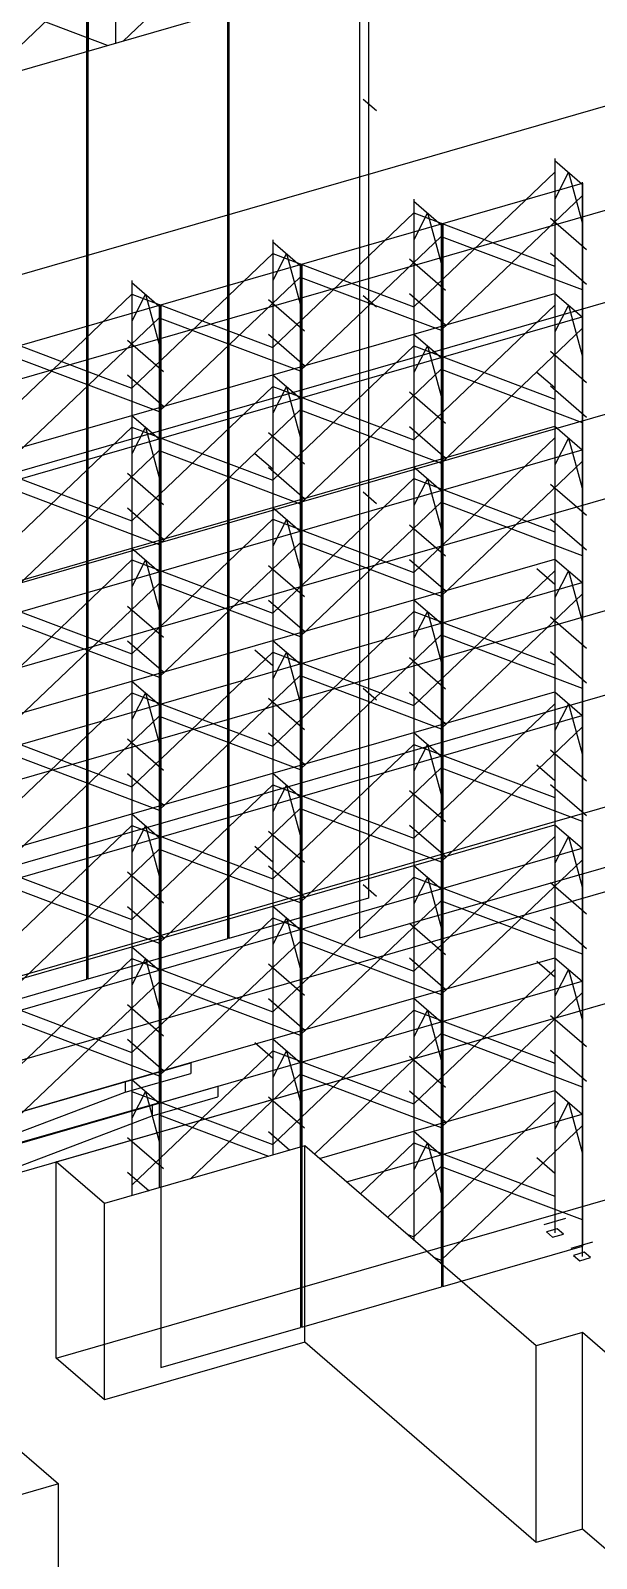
# Model space of a CAD drawing. Units: millimetres at full size, sheet at 1:250. Extents: x -35388 to 36956, y -20582 to 22579.
# Drawn here: x -22945 to -16588, y -5168 to 12013 of the extents above; entities that cross this region are included whole.
import ezdxf

# ---------------------------------------------------------------- set-up
doc = ezdxf.new("R2010")
doc.units = ezdxf.units.MM
doc.header["$LTSCALE"] = 250
for name, color, linetype in [('0-1_GAIKEI', 4, 'Continuous'), ('0-2_KABETUNAGI', 2, 'Continuous'), ('0-3_NET', 3, 'Continuous'), ('0-5_TATEWAKU', 7, 'Continuous'), ('0-6_BRES', 4, 'Continuous'), ('0-7_NUNOITA', 1, 'Continuous'), ('0-A_ENDSTOPPER', 6, 'Continuous'), ('0-B_JKBASE', 6, 'Continuous'), ('0-C_HARIWAKU', 6, 'Continuous')]:
    doc.layers.add(name, color=color, linetype=linetype)

msp = doc.modelspace()

# ---------------------------------------------------------------- linework, layer by layer
at = {"layer": '0-1_GAIKEI'}
for p, q in [((4826.3, 19611), (-29814.7, 9611)), ((4826.3, 17316), (-29814.7, 7316)), ((4826.3, 17316), (-29814.7, 7316)), ((-26814.7, 7012.9), (7826.3, 17012.9)), ((4826.3, 15107.6), (-29814.7, 5107.6)), ((4826.3, 15107.6), (-29814.7, 5107.6)), ((-26814.7, 4717.9), (7826.3, 14717.9)), ((-26814.7, 4717.9), (7826.3, 14717.9)), ((4826.3, 12899.3), (-29814.7, 2899.3)), ((4826.3, 12899.3), (-29814.7, 2899.3)), ((-26814.7, 2509.5), (7826.3, 12509.5)), ((-26814.7, 2509.5), (7826.3, 12509.5)), ((4826.3, 10690.9), (-29814.7, 690.9)), ((4826.3, 10690.9), (-29814.7, 690.9)), ((-26814.7, 301.2), (7826.3, 10301.2)), ((-26814.7, 301.2), (7826.3, 10301.2)), ((4826.3, 8482.5), (-29814.7, -1517.5)), ((-26814.7, -1907.2), (7826.3, 8092.8)), ((-22657.8, -707.2), (7826.3, 8092.8)), ((-22657.8, -2915.5), (7826.3, 5884.5)), ((-19863.7, -527), (-22115.3, -1177)), ((-17263.7, -2778.7), (-19863.7, -527)), ((-19863.7, -2735.4), (-19863.7, -527)), ((-19863.7, -2735.4), (-19863.7, -527)), ((-22115.3, -1177), (-22657.8, -707.2)), ((-22657.8, -2915.5), (-22657.8, -707.2)), ((-22657.8, -2915.5), (-22657.8, -707.2)), ((-22115.3, -3385.4), (-22115.3, -1177)), ((-22115.3, -3385.4), (-22115.3, -1177)), ((-25775.5, -1607.2), (-22633, -4328.7)), ((-19863.7, -2735.4), (-22115.3, -3385.4)), ((-17263.7, -4987), (-19863.7, -2735.4)), ((-16744, -2628.7), (-17263.7, -2778.7)), ((-7544, -10596.1), (-16744, -2628.7)), ((-16744, -4837), (-16744, -2628.7)), ((-16744, -4837), (-16744, -2628.7)), ((-22115.3, -3385.4), (-22657.8, -2915.5)), ((-17263.7, -4987), (-17263.7, -2778.7)), ((-17263.7, -4987), (-17263.7, -2778.7)), ((-22633, -4328.7), (-26270.3, -5378.7)), ((-22633, -6537), (-22633, -4328.7)), ((-22633, -6537), (-22633, -4328.7)), ((-16744, -4837), (-17263.7, -4987)), ((-7544, -12804.5), (-16744, -4837))]:
    msp.add_line(p, q, dxfattribs=at)
at = {"layer": '0-2_KABETUNAGI'}
for p, q in [((-19210.2, 11243.3), (-19060.2, 11113.4)), ((-19210.2, 9034.9), (-19060.2, 8905)), ((-17054.3, 7993.9), (-17257.3, 8169.7)), ((-20222.2, 7079.4), (-20425.2, 7255.2)), ((-19210.2, 6826.5), (-19060.2, 6696.6)), ((-17054.3, 5785.6), (-17257.3, 5961.4)), ((-20222.2, 4871.1), (-20425.2, 5046.9)), ((-19210.2, 4618.2), (-19060.2, 4488.3)), ((-17054.3, 3577.2), (-17257.3, 3753)), ((-20222.2, 2662.7), (-20425.2, 2838.5)), ((-19210.2, 2409.8), (-19060.2, 2279.9)), ((-17054.3, 1368.8), (-17257.3, 1544.6)), ((-20222.2, 454.3), (-20425.2, 630.1)), ((-17054.3, -839.5), (-17257.3, -663.7))]:
    msp.add_line(p, q, dxfattribs=at)
at = {"layer": '0-3_NET'}
for p, q in [((-19149.5, 14206.4), (-19149.5, 2255.3)), ((-19250.1, 13995), (-19250.1, 1805.7)), ((-20733.4, 13749.2), (-20733.4, 1798)), ((-20716.1, 13754.2), (-20716.1, 1803)), ((-22317.4, 13291.9), (-22317.4, 1340.8)), ((-22300.1, 13296.9), (-22300.1, 1345.8)), ((-18312.1, 9843.2), (-16745.4, 10295.5)), ((-16745.4, 10295.5), (-16745.4, -1655.7)), ((-19896, 9386), (-18329.4, 9838.2)), ((-18329.4, 9838.2), (-18329.4, -2112.9)), ((-18312.1, 9843.2), (-18312.1, -2107.9)), ((-21480, 8928.7), (-19913.4, 9381)), ((-19913.4, 9381), (-19913.4, -2570.2)), ((-19896, 9386), (-19896, -2565.2)), ((-23064, 8471.5), (-21497.3, 8923.7)), ((-21497.3, 8923.7), (-21497.3, -39.6)), ((-21480, 8928.7), (-21480, -3022.4)), ((4621.9, 8696.9), (-19250.1, 1805.7)), ((-19149.5, 2255.3), (-20716.1, 1803)), ((-20733.4, 1798), (-22300.1, 1345.8)), ((-22317.4, 1340.8), (-23884, 888.5)), ((-23064, -491.9), (-21497.3, -39.6)), ((-18312.1, -2107.9), (-16745.4, -1655.7)), ((-19896, -2565.2), (-18329.4, -2112.9)), ((-21480, -3022.4), (-19913.4, -2570.2))]:
    msp.add_line(p, q, dxfattribs=at)
at = {"layer": '0-5_TATEWAKU'}
for p, q in [((-22296.2, 13283.6), (-22296.2, 11789.7)), ((-21991.2, 13019.5), (-21991.2, 11869.4)), ((-22296.2, 11789.7), (-22296.2, 11781.4)), ((-17054.3, 10573), (-17054.3, 9079.1)), ((-17054.3, 10551.3), (-16749.3, 10287.2)), ((-16901.8, 10419.2), (-17054.3, 10118.3)), ((-16901.8, 10419.2), (-16749.3, 9854.2)), ((-16749.3, 10308.8), (-16749.3, 8814.9)), ((-18638.2, 10115.7), (-18638.2, 8621.8)), ((-18638.2, 10094.1), (-18333.2, 9829.9)), ((-18485.7, 9962), (-18638.2, 9661)), ((-18485.7, 9962), (-18333.2, 9396.9)), ((-18333.2, 9851.6), (-18333.2, 8357.7)), ((-20222.2, 9658.5), (-20222.2, 8164.6)), ((-20222.2, 9636.8), (-19917.2, 9372.7)), ((-20069.7, 9504.7), (-20222.2, 9203.8)), ((-20069.7, 9504.7), (-19917.2, 8939.7)), ((-19917.2, 9394.3), (-19917.2, 7900.4)), ((-21806.2, 9201.2), (-21806.2, 7707.3)), ((-21806.2, 9179.6), (-21501.2, 8915.4)), ((-21653.7, 9047.5), (-21806.2, 8746.5)), ((-21653.7, 9047.5), (-21501.2, 8482.4)), ((-21501.2, 8937.1), (-21501.2, 7443.2)), ((-17054.3, 9079.1), (-17054.3, 7585.2)), ((-17054.3, 9057.4), (-16749.3, 8793.3)), ((-16901.8, 8925.3), (-17054.3, 8624.4)), ((-16901.8, 8925.3), (-16749.3, 8360.3)), ((-16749.3, 8814.9), (-16749.3, 7321)), ((-18638.2, 8621.8), (-18638.2, 7127.9)), ((-18638.2, 8600.2), (-18333.2, 8336)), ((-18485.7, 8468.1), (-18638.2, 8167.1)), ((-18485.7, 8468.1), (-18333.2, 7903)), ((-18333.2, 8357.7), (-18333.2, 6863.8)), ((-20222.2, 8164.6), (-20222.2, 6670.7)), ((-20222.2, 8142.9), (-19917.2, 7878.8)), ((-20069.7, 8010.8), (-20222.2, 7709.9)), ((-20069.7, 8010.8), (-19917.2, 7445.8)), ((-19917.2, 7900.4), (-19917.2, 6406.5)), ((-21806.2, 7707.3), (-21806.2, 6213.4)), ((-21806.2, 7685.7), (-21501.2, 7421.5)), ((-17054.3, 7585.2), (-17054.3, 6091.3)), ((-17054.3, 7563.5), (-16749.3, 7299.4)), ((-21653.7, 7553.6), (-21806.2, 7252.6)), ((-21653.7, 7553.6), (-21501.2, 6988.5)), ((-21501.2, 7443.2), (-21501.2, 5949.3)), ((-16901.8, 7431.4), (-17054.3, 7130.5)), ((-16901.8, 7431.4), (-16749.3, 6866.4)), ((-16749.3, 7321), (-16749.3, 5827.1)), ((-18638.2, 7127.9), (-18638.2, 5634)), ((-18638.2, 7106.3), (-18333.2, 6842.1)), ((-18485.7, 6974.2), (-18638.2, 6673.3)), ((-18485.7, 6974.2), (-18333.2, 6409.1)), ((-18333.2, 6863.8), (-18333.2, 5369.9)), ((-20222.2, 6670.7), (-20222.2, 5176.8)), ((-20222.2, 6649), (-19917.2, 6384.9)), ((-20069.7, 6516.9), (-20222.2, 6216)), ((-20069.7, 6516.9), (-19917.2, 5951.9)), ((-19917.2, 6406.5), (-19917.2, 4912.6)), ((-21806.2, 6213.4), (-21806.2, 4719.5)), ((-21806.2, 6191.8), (-21501.2, 5927.6)), ((-21653.7, 6059.7), (-21806.2, 5758.8)), ((-21653.7, 6059.7), (-21501.2, 5494.6)), ((-17054.3, 6091.3), (-17054.3, 4597.4)), ((-17054.3, 6069.6), (-16749.3, 5805.5)), ((-21501.2, 5949.3), (-21501.2, 4455.4)), ((-16901.8, 5937.6), (-17054.3, 5636.6)), ((-16901.8, 5937.6), (-16749.3, 5372.5)), ((-16749.3, 5827.1), (-16749.3, 4333.2)), ((-18638.2, 5634), (-18638.2, 4140.1)), ((-18638.2, 5612.4), (-18333.2, 5348.2)), ((-18485.7, 5480.3), (-18638.2, 5179.4)), ((-18485.7, 5480.3), (-18333.2, 4915.2)), ((-18333.2, 5369.9), (-18333.2, 3876)), ((-20222.2, 5176.8), (-20222.2, 3682.9)), ((-20222.2, 5155.1), (-19917.2, 4891)), ((-20069.7, 5023.1), (-20222.2, 4722.1)), ((-20069.7, 5023.1), (-19917.2, 4458)), ((-19917.2, 4912.6), (-19917.2, 3418.7)), ((-21806.2, 4719.5), (-21806.2, 3225.6)), ((-21806.2, 4697.9), (-21501.2, 4433.7)), ((-21653.7, 4565.8), (-21806.2, 4264.9)), ((-21653.7, 4565.8), (-21501.2, 4000.7)), ((-17054.3, 4597.4), (-17054.3, 3103.5)), ((-17054.3, 4575.7), (-16749.3, 4311.6)), ((-21501.2, 4455.4), (-21501.2, 2961.5)), ((-16901.8, 4443.7), (-17054.3, 4142.7)), ((-16901.8, 4443.7), (-16749.3, 3878.6)), ((-16749.3, 4333.2), (-16749.3, 2839.3)), ((-18638.2, 4140.1), (-18638.2, 2646.2)), ((-18638.2, 4118.5), (-18333.2, 3854.3)), ((-18485.7, 3986.4), (-18638.2, 3685.5)), ((-18485.7, 3986.4), (-18333.2, 3421.3)), ((-18333.2, 3876), (-18333.2, 2382.1)), ((-20222.2, 3682.9), (-20222.2, 2189)), ((-20222.2, 3661.2), (-19917.2, 3397.1)), ((-20069.7, 3529.2), (-20222.2, 3228.2)), ((-20069.7, 3529.2), (-19917.2, 2964.1)), ((-19917.2, 3418.7), (-19917.2, 1924.8)), ((-21806.2, 3225.6), (-21806.2, 1731.7)), ((-21806.2, 3204), (-21501.2, 2939.8)), ((-17054.3, 3103.5), (-17054.3, 1609.6)), ((-21653.7, 3071.9), (-21806.2, 2771)), ((-21653.7, 3071.9), (-21501.2, 2506.8)), ((-21501.2, 2961.5), (-21501.2, 1467.6)), ((-17054.3, 3081.8), (-16749.3, 2817.7)), ((-16901.8, 2949.8), (-17054.3, 2648.8)), ((-16901.8, 2949.8), (-16749.3, 2384.7)), ((-16749.3, 2839.3), (-16749.3, 1345.5)), ((-18638.2, 2646.2), (-18638.2, 1152.3)), ((-18638.2, 2624.6), (-18333.2, 2360.4)), ((-18485.7, 2492.5), (-18638.2, 2191.6)), ((-18485.7, 2492.5), (-18333.2, 1927.4)), ((-18333.2, 2382.1), (-18333.2, 888.2)), ((-20222.2, 2189), (-20222.2, 695.1)), ((-20222.2, 2167.3), (-19917.2, 1903.2)), ((-20069.7, 2035.3), (-20222.2, 1734.3)), ((-20069.7, 2035.3), (-19917.2, 1470.2)), ((-19917.2, 1924.8), (-19917.2, 431)), ((-21806.2, 1731.7), (-21806.2, 237.8)), ((-21806.2, 1710.1), (-21501.2, 1445.9)), ((-21653.7, 1578), (-21806.2, 1277.1)), ((-21653.7, 1578), (-21501.2, 1012.9)), ((-17054.3, 1609.6), (-17054.3, 115.7)), ((-17054.3, 1587.9), (-16749.3, 1323.8)), ((-21501.2, 1467.6), (-21501.2, -26.3)), ((-16901.8, 1455.9), (-17054.3, 1154.9)), ((-16901.8, 1455.9), (-16749.3, 890.8)), ((-16749.3, 1345.5), (-16749.3, -148.4)), ((-18638.2, 1152.3), (-18638.2, -341.6)), ((-18638.2, 1130.7), (-18333.2, 866.6)), ((-18485.7, 998.6), (-18638.2, 697.7)), ((-18485.7, 998.6), (-18333.2, 433.5)), ((-18333.2, 888.2), (-18333.2, -605.7)), ((-20222.2, 695.1), (-20222.2, -630.5)), ((-20222.2, 673.4), (-19917.2, 409.3)), ((-20069.7, 541.4), (-20222.2, 240.4)), ((-20069.7, 541.4), (-19917.2, -23.7)), ((-19917.2, 431), (-19917.2, -542.5)), ((-21806.2, 237.8), (-21806.2, -1087.8)), ((-21806.2, 216.2), (-21501.2, -47.9)), ((-21653.7, 84.1), (-21806.2, -216.8)), ((-21653.7, 84.1), (-21501.2, -481)), ((-17054.3, 115.7), (-17054.3, -1378.2)), ((-17054.3, 94), (-16749.3, -170.1)), ((-21501.2, -26.3), (-21501.2, -999.7)), ((-16901.8, -38), (-17054.3, -339)), ((-16901.8, -38), (-16749.3, -603.1)), ((-16749.3, -148.4), (-16749.3, -1642.3)), ((-18638.2, -341.6), (-18638.2, -1588.2)), ((-18638.2, -363.2), (-18333.2, -627.3)), ((-18485.7, -495.3), (-18638.2, -796.2)), ((-18485.7, -495.3), (-18333.2, -1060.4)), ((-18333.2, -605.7), (-18333.2, -1852.4))]:
    msp.add_line(p, q, dxfattribs=at)
at = {"layer": '0-6_BRES'}
for p, q in [((-20407.3, 13323.4), (-21902.9, 11894.9)), ((-21991.2, 12866.2), (-23486.9, 11437.7)), ((-22079.6, 11843.9), (-23575.2, 12408.9)), ((-18638.2, 8906.7), (-17054.3, 10419.7)), ((-18333.2, 8642.6), (-16749.3, 10155.5)), ((-20222.2, 8449.5), (-18638.2, 9962.4)), ((-18638.2, 9962.4), (-17054.3, 9364)), ((-19917.2, 8185.3), (-18333.2, 9698.3)), ((-18333.2, 9698.3), (-16749.3, 9099.8)), ((-21806.2, 7992.2), (-20222.2, 9505.2)), ((-20222.2, 9505.2), (-18638.2, 8906.7)), ((-21501.2, 7728.1), (-19917.2, 9241)), ((-19917.2, 9241), (-18333.2, 8642.6)), ((-23390.1, 7535), (-21806.2, 9047.9)), ((-21806.2, 9047.9), (-20222.2, 8449.5)), ((-23085.1, 7270.8), (-21501.2, 8783.8)), ((-21501.2, 8783.8), (-19917.2, 8185.3)), ((-18638.2, 7412.8), (-17054.3, 8925.8)), ((-23390.1, 8590.7), (-21806.2, 7992.2)), ((-18333.2, 7148.7), (-16749.3, 8661.6)), ((-20222.2, 6955.6), (-18638.2, 8468.5)), ((-18638.2, 8468.5), (-17054.3, 7870.1)), ((-23085.1, 8326.5), (-21501.2, 7728.1)), ((-19917.2, 6691.4), (-18333.2, 8204.4)), ((-18333.2, 8204.4), (-16749.3, 7605.9)), ((-21806.2, 6498.3), (-20222.2, 8011.3)), ((-20222.2, 8011.3), (-18638.2, 7412.8)), ((-21501.2, 6234.2), (-19917.2, 7747.1)), ((-19917.2, 7747.1), (-18333.2, 7148.7)), ((-23390.1, 6041.1), (-21806.2, 7554)), ((-21806.2, 7554), (-20222.2, 6955.6)), ((-18638.2, 5918.9), (-17054.3, 7431.9)), ((-23085.1, 5776.9), (-21501.2, 7289.9)), ((-21501.2, 7289.9), (-19917.2, 6691.4)), ((-23390.1, 7096.8), (-21806.2, 6498.3)), ((-18333.2, 5654.8), (-16749.3, 7167.7)), ((-20222.2, 5461.7), (-18638.2, 6974.6)), ((-18638.2, 6974.6), (-17054.3, 6376.2)), ((-23085.1, 6832.6), (-21501.2, 6234.2)), ((-19917.2, 5197.6), (-18333.2, 6710.5)), ((-18333.2, 6710.5), (-16749.3, 6112.1)), ((-21806.2, 5004.4), (-20222.2, 6517.4)), ((-20222.2, 6517.4), (-18638.2, 5918.9)), ((-21501.2, 4740.3), (-19917.2, 6253.2)), ((-19917.2, 6253.2), (-18333.2, 5654.8)), ((-23390.1, 4547.2), (-21806.2, 6060.1)), ((-21806.2, 6060.1), (-20222.2, 5461.7)), ((-18638.2, 4425), (-17054.3, 5938)), ((-23085.1, 4283.1), (-21501.2, 5796)), ((-21501.2, 5796), (-19917.2, 5197.6)), ((-18333.2, 4160.9), (-16749.3, 5673.8)), ((-23390.1, 5602.9), (-21806.2, 5004.4)), ((-23085.1, 5338.7), (-21501.2, 4740.3)), ((-20222.2, 3967.8), (-18638.2, 5480.7)), ((-18638.2, 5480.7), (-17054.3, 4882.3)), ((-19917.2, 3703.7), (-18333.2, 5216.6)), ((-18333.2, 5216.6), (-16749.3, 4618.2)), ((-21806.2, 3510.5), (-20222.2, 5023.5)), ((-20222.2, 5023.5), (-18638.2, 4425)), ((-21501.2, 3246.4), (-19917.2, 4759.3)), ((-19917.2, 4759.3), (-18333.2, 4160.9)), ((-23390.1, 3053.3), (-21806.2, 4566.2)), ((-21806.2, 4566.2), (-20222.2, 3967.8)), ((-23085.1, 2789.2), (-21501.2, 4302.1)), ((-21501.2, 4302.1), (-19917.2, 3703.7)), ((-18638.2, 2931.2), (-17054.3, 4444.1)), ((-18333.2, 2667), (-16749.3, 4180)), ((-23390.1, 4109), (-21806.2, 3510.5)), ((-20222.2, 2473.9), (-18638.2, 3986.8)), ((-18638.2, 3986.8), (-17054.3, 3388.4)), ((-23085.1, 3844.8), (-21501.2, 3246.4)), ((-19917.2, 2209.8), (-18333.2, 3722.7)), ((-18333.2, 3722.7), (-16749.3, 3124.3)), ((-21806.2, 2016.7), (-20222.2, 3529.6)), ((-20222.2, 3529.6), (-18638.2, 2931.2)), ((-21501.2, 1752.5), (-19917.2, 3265.5)), ((-19917.2, 3265.5), (-18333.2, 2667)), ((-23390.1, 1559.4), (-21806.2, 3072.3)), ((-21806.2, 3072.3), (-20222.2, 2473.9)), ((-18638.2, 1437.3), (-17054.3, 2950.2)), ((-23085.1, 1295.3), (-21501.2, 2808.2)), ((-21501.2, 2808.2), (-19917.2, 2209.8)), ((-23390.1, 2615.1), (-21806.2, 2016.7)), ((-18333.2, 1173.1), (-16749.3, 2686.1)), ((-20222.2, 980), (-18638.2, 2492.9)), ((-18638.2, 2492.9), (-17054.3, 1894.5)), ((-23085.1, 2351), (-21501.2, 1752.5)), ((-19917.2, 715.9), (-18333.2, 2228.8)), ((-18333.2, 2228.8), (-16749.3, 1630.4)), ((-21806.2, 522.8), (-20222.2, 2035.7)), ((-20222.2, 2035.7), (-18638.2, 1437.3)), ((-21501.2, 258.6), (-19917.2, 1771.6)), ((-19917.2, 1771.6), (-18333.2, 1173.1)), ((-23390.1, 65.5), (-21806.2, 1578.4)), ((-21806.2, 1578.4), (-20222.2, 980)), ((-18638.2, -56.6), (-17054.3, 1456.3)), ((-23085.1, -198.6), (-21501.2, 1314.3)), ((-21501.2, 1314.3), (-19917.2, 715.9)), ((-23390.1, 1121.2), (-21806.2, 522.8)), ((-18333.2, -320.8), (-16749.3, 1192.2)), ((-20222.2, -513.9), (-18638.2, 999.1)), ((-18638.2, 999.1), (-17054.3, 400.6)), ((-23085.1, 857.1), (-21501.2, 258.6)), ((-19753.9, -622), (-18333.2, 734.9)), ((-18333.2, 734.9), (-16749.3, 136.5)), ((-21806.2, -971.1), (-20222.2, 541.8)), ((-20222.2, 541.8), (-18638.2, -56.6)), ((-21147.7, -897.7), (-19917.2, 277.7)), ((-19917.2, 277.7), (-18333.2, -320.8)), ((-21806.2, 84.6), (-20222.2, -513.9)), ((-18638.2, -1550.5), (-17054.3, -37.6)), ((-21501.2, -179.6), (-20270.6, -644.5)), ((-18333.2, -1814.7), (-16749.3, -301.7)), ((-19238.6, -1068.3), (-18638.2, -494.8)), ((-18638.2, -494.8), (-17054.3, -1093.3)), ((-18933.6, -1332.4), (-18333.2, -759)), ((-18333.2, -759), (-16749.3, -1357.4)), ((-18715.5, -1521.3), (-18638.2, -1550.5)), ((-18410.5, -1785.5), (-18333.2, -1814.7))]:
    msp.add_line(p, q, dxfattribs=at)
at = {"layer": '0-7_NUNOITA'}
for p, q in [((-18638.2, 8600.2), (-17054.3, 9057.4)), ((-17054.3, 9057.4), (-16749.3, 8793.3)), ((-18333.2, 8336), (-16749.3, 8793.3)), ((-20222.2, 8142.9), (-18638.2, 8600.2)), ((-18638.2, 8600.2), (-18333.2, 8336)), ((-18638.2, 8600.2), (-18333.2, 8336)), ((-19917.2, 7878.8), (-18333.2, 8336)), ((-21806.2, 7685.7), (-20222.2, 8142.9)), ((-20222.2, 8142.9), (-19917.2, 7878.8)), ((-20222.2, 8142.9), (-19917.2, 7878.8)), ((-21501.2, 7421.5), (-19917.2, 7878.8)), ((-23390.1, 7228.4), (-21806.2, 7685.7)), ((-21806.2, 7685.7), (-21501.2, 7421.5)), ((-21806.2, 7685.7), (-21501.2, 7421.5)), ((-18638.2, 7106.3), (-17054.3, 7563.5)), ((-17054.3, 7563.5), (-16749.3, 7299.4)), ((-23085.1, 6964.3), (-21501.2, 7421.5)), ((-18333.2, 6842.1), (-16749.3, 7299.4)), ((-20222.2, 6649), (-18638.2, 7106.3)), ((-18638.2, 7106.3), (-18333.2, 6842.1)), ((-18638.2, 7106.3), (-18333.2, 6842.1)), ((-19917.2, 6384.9), (-18333.2, 6842.1)), ((-21806.2, 6191.8), (-20222.2, 6649)), ((-20222.2, 6649), (-19917.2, 6384.9)), ((-20222.2, 6649), (-19917.2, 6384.9)), ((-21501.2, 5927.6), (-19917.2, 6384.9)), ((-23390.1, 5734.5), (-21806.2, 6191.8)), ((-21806.2, 6191.8), (-21501.2, 5927.6)), ((-21806.2, 6191.8), (-21501.2, 5927.6)), ((-18638.2, 5612.4), (-17054.3, 6069.6)), ((-17054.3, 6069.6), (-16749.3, 5805.5)), ((-23085.1, 5470.4), (-21501.2, 5927.6)), ((-18333.2, 5348.2), (-16749.3, 5805.5)), ((-20222.2, 5155.1), (-18638.2, 5612.4)), ((-18638.2, 5612.4), (-18333.2, 5348.2)), ((-18638.2, 5612.4), (-18333.2, 5348.2)), ((-19917.2, 4891), (-18333.2, 5348.2)), ((-21806.2, 4697.9), (-20222.2, 5155.1)), ((-20222.2, 5155.1), (-19917.2, 4891)), ((-20222.2, 5155.1), (-19917.2, 4891)), ((-21501.2, 4433.7), (-19917.2, 4891)), ((-23390.1, 4240.6), (-21806.2, 4697.9)), ((-21806.2, 4697.9), (-21501.2, 4433.7)), ((-21806.2, 4697.9), (-21501.2, 4433.7)), ((-18638.2, 4118.5), (-17054.3, 4575.7)), ((-17054.3, 4575.7), (-16749.3, 4311.6)), ((-23085.1, 3976.5), (-21501.2, 4433.7)), ((-18333.2, 3854.3), (-16749.3, 4311.6)), ((-20222.2, 3661.2), (-18638.2, 4118.5)), ((-18638.2, 4118.5), (-18333.2, 3854.3)), ((-18638.2, 4118.5), (-18333.2, 3854.3)), ((-19917.2, 3397.1), (-18333.2, 3854.3)), ((-21806.2, 3204), (-20222.2, 3661.2)), ((-20222.2, 3661.2), (-19917.2, 3397.1)), ((-20222.2, 3661.2), (-19917.2, 3397.1)), ((-21501.2, 2939.8), (-19917.2, 3397.1)), ((-23390.1, 2746.7), (-21806.2, 3204)), ((-21806.2, 3204), (-21501.2, 2939.8)), ((-21806.2, 3204), (-21501.2, 2939.8)), ((-23085.1, 2482.6), (-21501.2, 2939.8)), ((-18638.2, 2624.6), (-17054.3, 3081.8)), ((-17054.3, 3081.8), (-16749.3, 2817.7)), ((-18333.2, 2360.4), (-16749.3, 2817.7)), ((-20222.2, 2167.3), (-18638.2, 2624.6)), ((-18638.2, 2624.6), (-18333.2, 2360.4)), ((-18638.2, 2624.6), (-18333.2, 2360.4)), ((-19917.2, 1903.2), (-18333.2, 2360.4)), ((-21806.2, 1710.1), (-20222.2, 2167.3)), ((-20222.2, 2167.3), (-19917.2, 1903.2)), ((-20222.2, 2167.3), (-19917.2, 1903.2)), ((-21501.2, 1445.9), (-19917.2, 1903.2)), ((-23390.1, 1252.8), (-21806.2, 1710.1)), ((-21806.2, 1710.1), (-21501.2, 1445.9)), ((-21806.2, 1710.1), (-21501.2, 1445.9)), ((-18638.2, 1130.7), (-17054.3, 1587.9)), ((-17054.3, 1587.9), (-16749.3, 1323.8)), ((-23085.1, 988.7), (-21501.2, 1445.9)), ((-18333.2, 866.6), (-16749.3, 1323.8)), ((-20222.2, 673.4), (-18638.2, 1130.7)), ((-18638.2, 1130.7), (-18333.2, 866.6)), ((-18638.2, 1130.7), (-18333.2, 866.6)), ((-19917.2, 409.3), (-18333.2, 866.6)), ((-21806.2, 216.2), (-20222.2, 673.4)), ((-20222.2, 673.4), (-19917.2, 409.3)), ((-20222.2, 673.4), (-19917.2, 409.3)), ((-21501.2, -47.9), (-19917.2, 409.3)), ((-23390.1, -241.1), (-21806.2, 216.2)), ((-21806.2, 216.2), (-21501.2, -47.9)), ((-21806.2, 216.2), (-21501.2, -47.9)), ((-18638.2, -363.2), (-17054.3, 94)), ((-17054.3, 94), (-16749.3, -170.1)), ((-23085.1, -505.2), (-21501.2, -47.9)), ((-18333.2, -627.3), (-16749.3, -170.1)), ((-19699.2, -669.5), (-18638.2, -363.2)), ((-18638.2, -363.2), (-18333.2, -627.3)), ((-18638.2, -363.2), (-18333.2, -627.3)), ((-19394.2, -933.6), (-18333.2, -627.3))]:
    msp.add_line(p, q, dxfattribs=at)
at = {"layer": '0-A_ENDSTOPPER'}
for p, q in [((-17104.3, 9901.8), (-16699.3, 9551)), ((-17104.3, 9512.1), (-16699.3, 9161.3)), ((-18688.2, 9444.5), (-18283.2, 9093.8)), ((-20272.2, 8987.3), (-19867.2, 8636.5)), ((-18688.2, 9054.8), (-18283.2, 8704.1)), ((-20272.2, 8597.6), (-19867.2, 8246.8)), ((-21856.2, 8530), (-21451.2, 8179.3)), ((-17104.3, 8407.9), (-16699.3, 8057.1)), ((-21856.2, 8140.3), (-21451.2, 7789.6)), ((-18688.2, 7950.6), (-18283.2, 7599.9)), ((-17104.3, 8018.2), (-16699.3, 7667.4)), ((-18688.2, 7560.9), (-18283.2, 7210.2)), ((-20272.2, 7493.4), (-19867.2, 7142.6)), ((-20272.2, 7103.7), (-19867.2, 6752.9)), ((-21856.2, 7036.1), (-21451.2, 6685.4)), ((-17104.3, 6914), (-16699.3, 6563.3)), ((-21856.2, 6646.4), (-21451.2, 6295.7)), ((-18688.2, 6456.7), (-18283.2, 6106)), ((-17104.3, 6524.3), (-16699.3, 6173.5)), ((-18688.2, 6067), (-18283.2, 5716.3)), ((-20272.2, 5999.5), (-19867.2, 5648.8)), ((-21856.2, 5542.2), (-21451.2, 5191.5)), ((-20272.2, 5609.8), (-19867.2, 5259)), ((-17104.3, 5420.1), (-16699.3, 5069.4)), ((-21856.2, 5152.5), (-21451.2, 4801.8)), ((-17104.3, 5030.4), (-16699.3, 4679.6)), ((-18688.2, 4962.9), (-18283.2, 4612.1)), ((-20272.2, 4505.6), (-19867.2, 4154.9)), ((-18688.2, 4573.1), (-18283.2, 4222.4)), ((-21856.2, 4048.4), (-21451.2, 3697.6)), ((-20272.2, 4115.9), (-19867.2, 3765.1)), ((-17104.3, 3926.2), (-16699.3, 3575.5)), ((-21856.2, 3658.6), (-21451.2, 3307.9)), ((-18688.2, 3469), (-18283.2, 3118.2)), ((-17104.3, 3536.5), (-16699.3, 3185.8)), ((-20272.2, 3011.7), (-19867.2, 2661)), ((-18688.2, 3079.2), (-18283.2, 2728.5)), ((-20272.2, 2622), (-19867.2, 2271.3)), ((-21856.2, 2554.5), (-21451.2, 2203.7)), ((-17104.3, 2432.3), (-16699.3, 2081.6)), ((-21856.2, 2164.7), (-21451.2, 1814)), ((-18688.2, 1975.1), (-18283.2, 1624.3)), ((-17104.3, 2042.6), (-16699.3, 1691.9)), ((-18688.2, 1585.4), (-18283.2, 1234.6)), ((-20272.2, 1517.8), (-19867.2, 1167.1)), ((-21856.2, 1060.6), (-21451.2, 709.8)), ((-20272.2, 1128.1), (-19867.2, 777.4)), ((-17104.3, 938.4), (-16699.3, 587.7)), ((-21856.2, 670.9), (-21451.2, 320.1)), ((-17104.3, 548.7), (-16699.3, 198)), ((-18688.2, 481.2), (-18283.2, 130.4)), ((-20272.2, 23.9), (-19867.2, -326.8)), ((-18688.2, 91.5), (-18283.2, -259.3)), ((-21856.2, -433.3), (-21451.2, -784.1)), ((-20272.2, -365.8), (-20030.5, -575.2)), ((-21856.2, -823), (-21614.4, -1032.4))]:
    msp.add_line(p, q, dxfattribs=at)
at = {"layer": '0-B_JKBASE'}
for p, q in [((-17175.5, -1413.2), (-16933, -1343.2)), ((-17054.3, -1378.2), (-17054.3, -1508.1)), ((-16870.5, -1677.3), (-16628, -1607.3)), ((-16749.3, -1642.3), (-16749.3, -1772.2))]:
    msp.add_line(p, q, dxfattribs=at)
for points in [[(-17149.9, -1495.3), (-17079.9, -1555.9), (-16958.7, -1520.9), (-17028.7, -1460.3)], [(-16844.9, -1759.4), (-16774.9, -1820.1), (-16653.7, -1785.1), (-16723.7, -1724.4)]]:
    msp.add_lwpolyline(points, close=True, dxfattribs=at)
at = {"layer": '0-C_HARIWAKU'}
for p, q in [((-26780.5, -1219.8), (-21146.3, 406.7)), ((-21146.3, 406.7), (-21146.3, 286.3)), ((-21882.4, 194.2), (-21882.4, 73.8)), ((-26648.8, -1533.9), (-20841.3, 142.6)), ((-20841.3, 142.6), (-20841.3, 22.2)), ((-21577.4, -69.9), (-21577.4, -190.3))]:
    msp.add_line(p, q, dxfattribs=at)
for points in [[(-26780.5, -1340.1), (-26217.7, -1177.7), (-24050, -746.2), (-21882.4, 73.8), (-21146.3, 286.3)], [(-26648.8, -1654.3), (-25912.7, -1441.8), (-23745, -1010.3), (-21577.4, -190.3), (-20841.3, 22.2)]]:
    msp.add_lwpolyline(points, dxfattribs=at)

doc.saveas('drawing.dxf')
